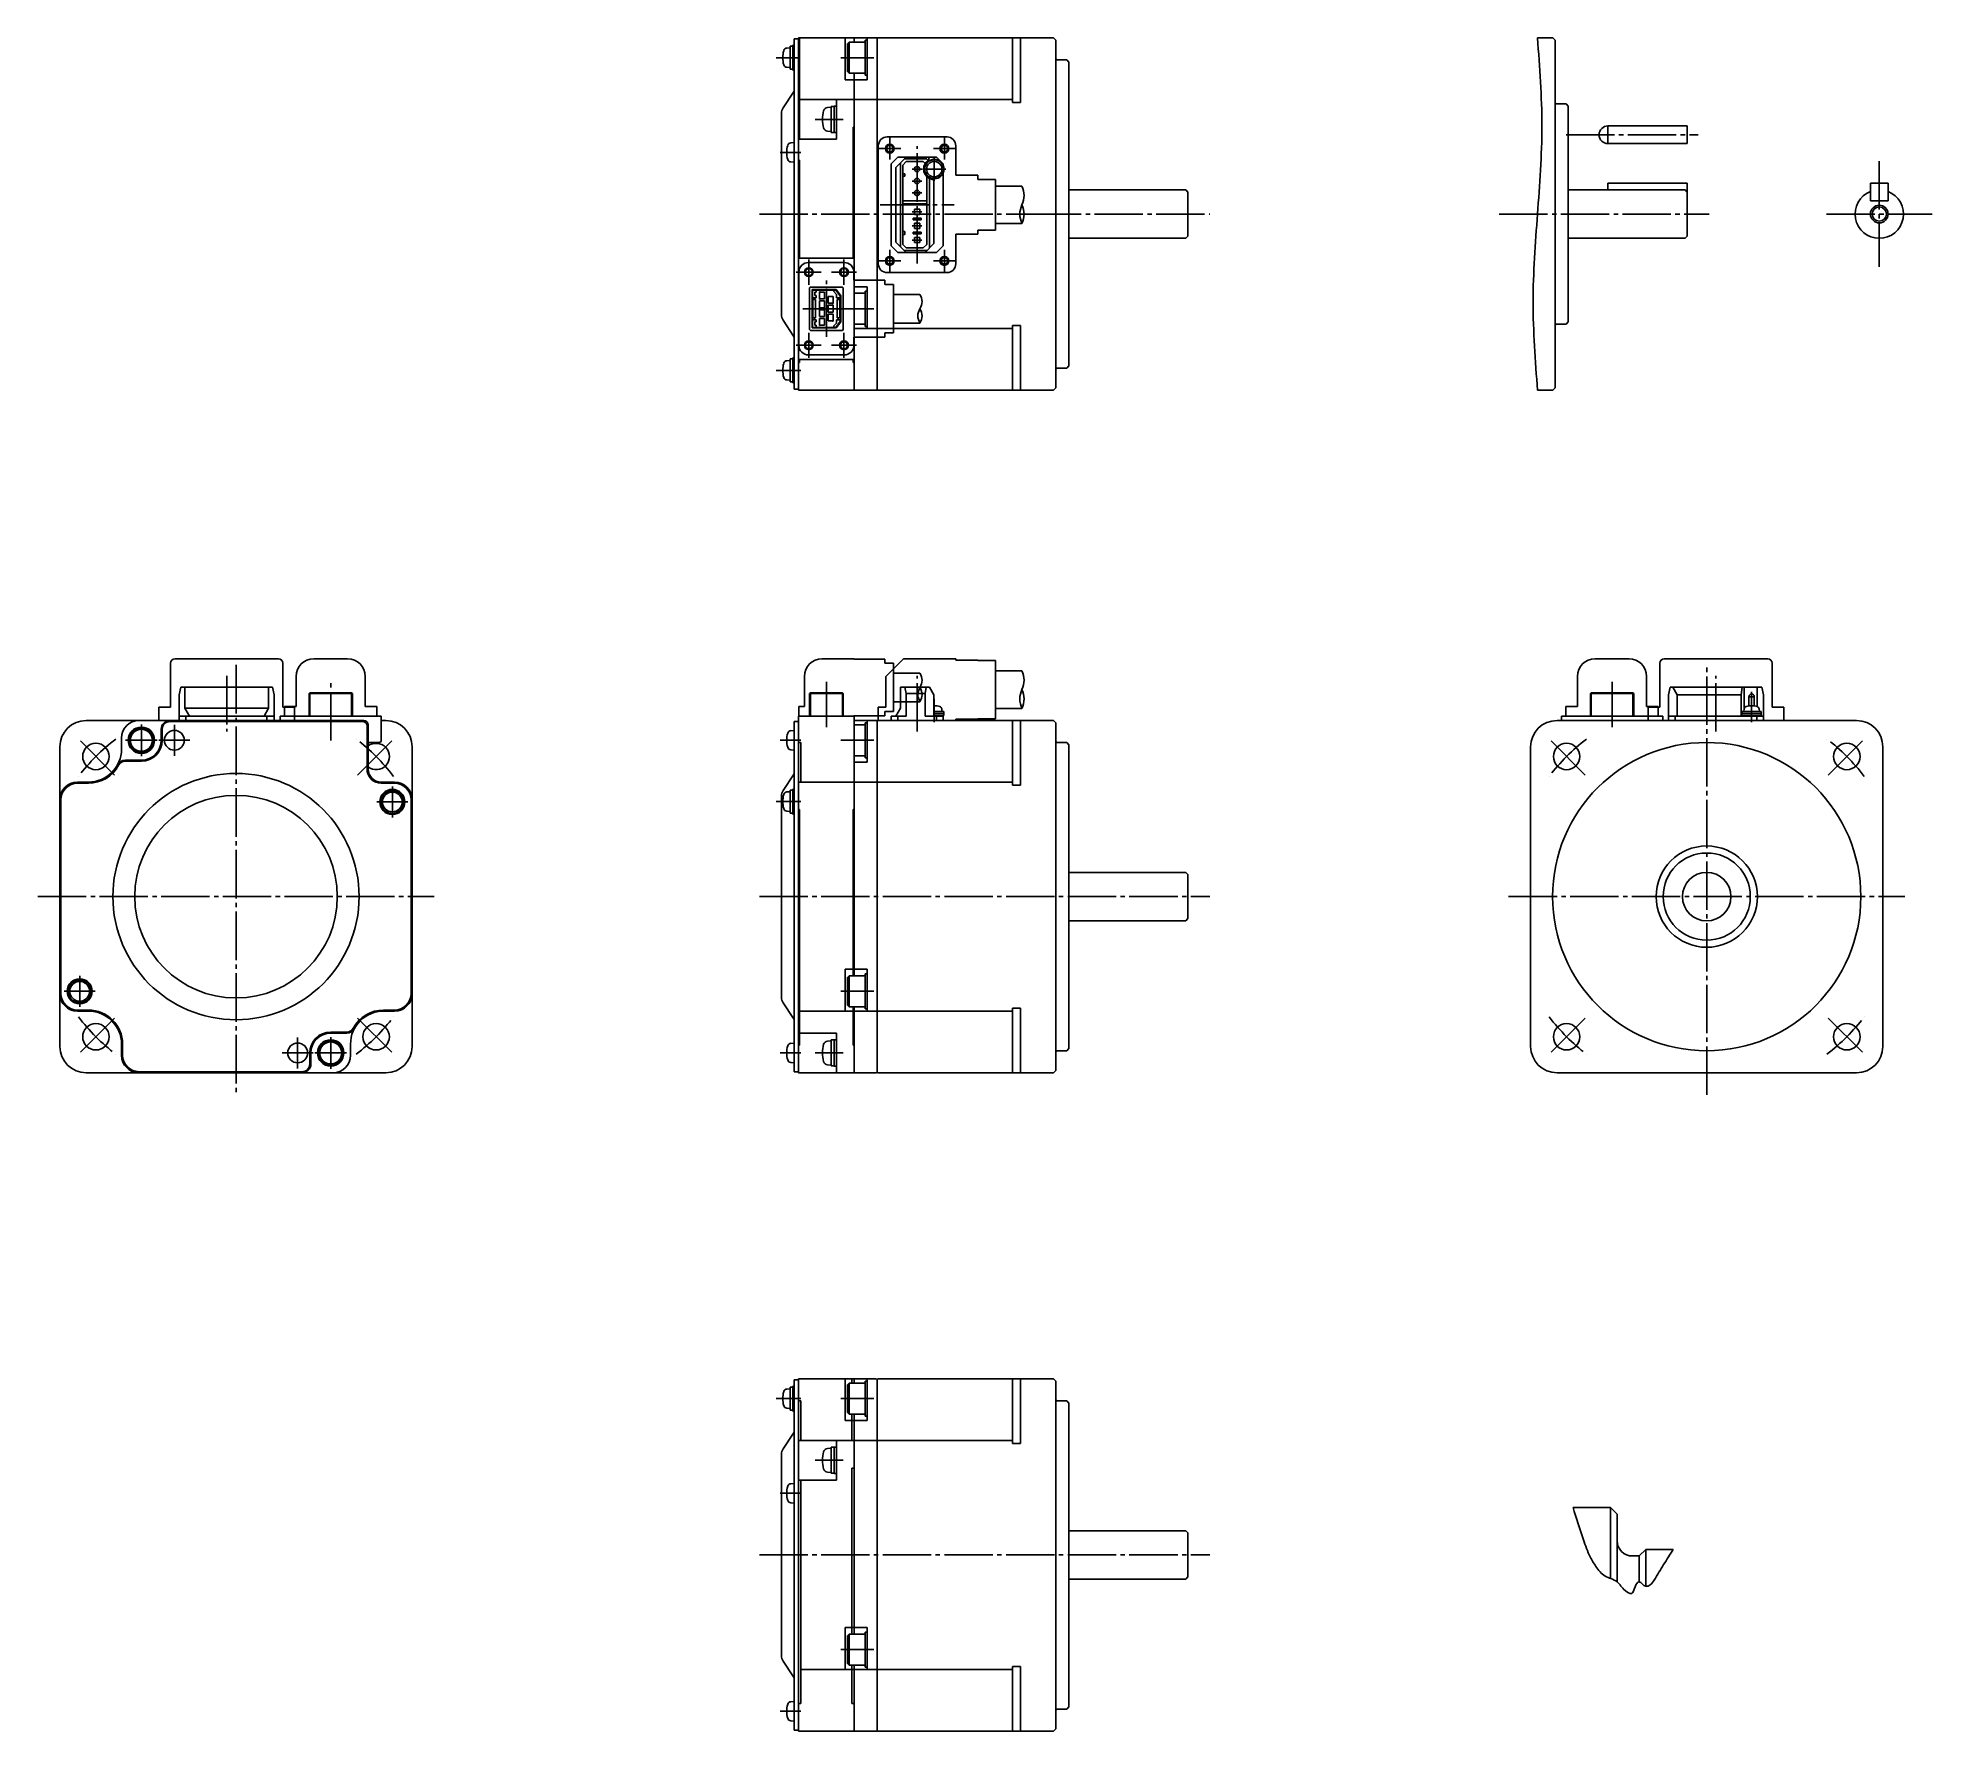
# Model space of a CAD drawing. Header units: millimetres. Extents: x -214 to 216, y -209 to 175.
import ezdxf

# ---------------------------------------------------------------- set-up
doc = ezdxf.new("R2010")
doc.units = ezdxf.units.MM
doc.linetypes.add('DASH_CENTER', pattern=[14, 11, -1, 1, -1])

msp = doc.modelspace()

# ---------------------------------------------------------------- linework, layer by layer
at = {"color": 7, "linetype": 'Continuous'}
for p, q in [((-43.3, 172.75), (-44.08, 172.68)), ((-43.3, 173.1), (-42.7, 173.1)), ((-43.3, 167.9), (-43.3, 173.1)), ((-42.7, 173.35), (-42.4, 173.35)), ((-42.7, 167.65), (-42.7, 173.35)), ((-42.4, 135), (-42.4, 174.75)), ((-42.4, 174.75), (-41.4, 174.75)), ((-41.4, 175), (-28.8, 175)), ((-41.4, 175), (-41.4, 95)), ((-41.2, 175), (-41.2, 161)), ((-30.8, 165.5), (-30.8, 175)), ((-29.95, 174), (-30.3, 173.65)), ((-30.3, 167.35), (-30.3, 173.65)), ((-29.95, 174), (-29.95, 167)), ((-29.95, 174), (-26.3, 174)), ((-23.7, 175), (-28.8, 175)), ((-28.8, 175), (-28.8, 174)), ((-26.3, 174.5), (-25.8, 174.5)), ((-26.3, 166.5), (-26.3, 174.5)), ((-25.8, 165.5), (-25.8, 175)), ((-23.7, 175), (-23.6, 174.9)), ((-23.6, 174.9), (-23.5, 175)), ((-23.6, 174.9), (-23.6, 95.1)), ((16.5, 175), (-23.5, 175)), ((7.2, 175), (7.2, 160.32)), ((9, 175), (9, 160.32)), ((17, 174.5), (16.5, 175)), ((17, 174.5), (17, 95.5)), ((129.9, 175), (126.4, 175)), ((130.4, 174.5), (129.9, 175)), ((130.4, 174.5), (130.4, 95.5)), ((-44.08, 168.32), (-43.3, 168.25)), ((-42.7, 167.9), (-43.3, 167.9)), ((17.3, 170), (19.5, 170)), ((19.5, 170), (20, 169.5)), ((20, 135), (20, 169.5)), ((-42.4, 167.65), (-42.7, 167.65)), ((-28.8, 165.5), (-30.8, 165.5)), ((-30.3, 167.35), (-29.95, 167)), ((-26.3, 167), (-29.95, 167)), ((-28.8, 167), (-28.8, 118.5)), ((-28.8, 165.5), (-25.8, 165.5)), ((-26.3, 166.5), (-25.8, 166.5)), ((-44.93, 159.09), (-42.57, 162.65)), ((-41.2, 161), (-28.8, 161)), ((-41.2, 161), (-41.2, 152)), ((-34, 159.25), (-34.85, 159.18)), ((-34, 159.45), (-33.3, 159.45)), ((-34, 159.45), (-34, 153.55)), ((-33.3, 159.5), (-33.3, 153.5)), ((-33.3, 159.5), (-32.8, 159.5)), ((-32.8, 152), (-32.8, 161)), ((-28.8, 161), (-23.6, 161)), ((7.2, 161), (-23.6, 161)), ((7.2, 160.32), (9, 160.32)), ((130.7, 160), (132.9, 160)), ((133.4, 159.5), (132.9, 160)), ((133.4, 110.5), (133.4, 159.5)), ((-45.3, 157.88), (-45.3, 135)), ((-42.4, 151.25), (-43.18, 151.18)), ((-41.4, 152), (-32.8, 152)), ((-34.85, 153.82), (-34, 153.75)), ((-33.3, 153.55), (-34, 153.55)), ((-32.8, 153.5), (-33.3, 153.5)), ((-29, 154.75), (-29, 135)), ((-29, 154.75), (-28.8, 154.75)), ((-43.18, 146.82), (-42.4, 146.75)), ((-41.4, 147.25), (-41.2, 147.25)), ((-41.2, 147.25), (-41.2, 125)), ((-18.9, 147.9), (-20.4, 146.4)), ((-20.4, 127.8), (-20.4, 146.4)), ((-19.3, 145.6), (-17, 147.9)), ((-18.9, 147.9), (-10.1, 147.9)), ((-18.3, 127.6), (-18.3, 146.6)), ((-16.95, 146.9), (-17.75, 146.1)), ((-17.4, 147.5), (-12.3, 147.5)), ((-16.95, 146.9), (-13.1, 146.9)), ((-13.1, 146.9), (-12.65, 146.45)), ((-11.97, 147.17), (-12.7, 147.9)), ((-11.8, 147.28), (-11.8, 147.9)), ((-8.6, 146.4), (-10.1, 147.9)), ((-8.6, 146.12), (-8.6, 146.4)), ((-19.3, 128.6), (-19.3, 145.6)), ((-17.75, 146.1), (-17.75, 128.1)), ((-17.75, 144.1), (-17.25, 144.1)), ((-17.25, 143.6), (-17.75, 143.6)), ((-17.25, 144.1), (-17.25, 143.6)), ((-12.3, 128.1), (-12.3, 143.51)), ((-11.7, 127.3), (-11.7, 143.07)), ((-10.7, 128.3), (-10.7, 142.8)), ((-8.6, 127.8), (-8.6, 144.28)), ((202.02, 142), (202.02, 138)), ((206.02, 142), (202.02, 142)), ((206.02, 138), (206.02, 142)), ((-17.75, 138), (-12.3, 138)), ((46.5, 140.5), (20, 140.5)), ((47, 140), (46.5, 140.5)), ((47, 130), (47, 140)), ((133.4, 140.5), (159.9, 140.5)), ((159.9, 140.5), (160.4, 140)), ((160.4, 140), (160.4, 130)), ((202.02, 138), (206.02, 138)), ((-45.3, 135), (-45.3, 112.12)), ((-42.4, 95.25), (-42.4, 135)), ((-29, 135), (-29, 125)), ((-12.3, 137.3), (-17.75, 137.3)), ((-13.6, 134.1), (-15.4, 134.1)), ((-15.4, 134.1), (-15.4, 133.7)), ((-15.4, 133.7), (-13.6, 133.7)), ((-13.9, 136.1), (-15.1, 136.1)), ((-15.1, 136.1), (-15.1, 134.9)), ((-15.1, 134.9), (-13.9, 134.9)), ((-13.9, 134.9), (-13.9, 136.1)), ((-13.6, 133.7), (-13.6, 134.1)), ((20, 100.5), (20, 135)), ((-17.75, 131.05), (-17.25, 131.05)), ((-17.25, 130.35), (-17.75, 130.35)), ((-17.25, 131.05), (-17.25, 130.35)), ((-15.4, 130.9), (-15.4, 130.5)), ((-13.6, 130.9), (-15.4, 130.9)), ((-15.4, 130.5), (-13.6, 130.5)), ((-15.1, 132.9), (-15.1, 131.7)), ((-13.9, 132.9), (-15.1, 132.9)), ((-15.1, 131.7), (-13.9, 131.7)), ((-13.9, 129.7), (-15.1, 129.7)), ((-15.1, 129.7), (-15.1, 128.5)), ((-13.9, 131.7), (-13.9, 132.9)), ((-13.9, 128.5), (-13.9, 129.7)), ((-13.6, 130.5), (-13.6, 130.9)), ((20, 129.5), (46.5, 129.5)), ((46.5, 129.5), (47, 130)), ((159.9, 129.5), (133.4, 129.5)), ((160.4, 130), (159.9, 129.5)), ((-41.4, 125), (-28.8, 125)), ((-18.9, 126.3), (-20.4, 127.8)), ((-17, 126.3), (-19.3, 128.6)), ((-18.9, 126.3), (-10.1, 126.3)), ((-17.75, 128.1), (-16.95, 127.3)), ((-17.4, 126.7), (-12.3, 126.7)), ((-16.95, 127.3), (-13.1, 127.3)), ((-15.1, 128.5), (-13.9, 128.5)), ((-13.1, 127.3), (-12.3, 128.1)), ((-12.7, 126.3), (-10.7, 128.3)), ((-8.6, 127.8), (-10.1, 126.3)), ((-38.92, 118.23), (-38.72, 118.43)), ((-38.92, 118.23), (-38.92, 108.78)), ((-31.47, 118.43), (-38.72, 118.43)), ((-38.35, 109.18), (-38.35, 117.83)), ((-38.35, 117.83), (-32.9, 117.83)), ((-38.25, 116), (-38.25, 117.75)), ((-38.25, 117.75), (-37.4, 117.75)), ((-37.4, 117.25), (-37.75, 117.25)), ((-37.75, 117.25), (-37.75, 116.5)), ((-37.75, 116.5), (-37.4, 116.5)), ((-37.4, 117.75), (-37.4, 117.25)), ((-37.4, 117.75), (-33.4, 117.75)), ((-37.4, 116.5), (-37.4, 116)), ((-36.68, 117.3), (-36.68, 115.7)), ((-36.5, 117.3), (-36.68, 117.3)), ((-36.5, 117.27), (-36.5, 117.3)), ((-35.5, 117.27), (-36.5, 117.27)), ((-35.5, 115.73), (-35.5, 117.27)), ((-33.7, 116.27), (-34.7, 116.27)), ((-34.7, 116.27), (-34.7, 114.73)), ((-33.7, 116.3), (-33.7, 116.27)), ((-33.52, 116.3), (-33.7, 116.3)), ((-33.52, 114.7), (-33.52, 116.3)), ((-33.4, 117.38), (-33.4, 117.75)), ((-32.97, 117.75), (-33.4, 117.75)), ((-32.8, 116.75), (-33.4, 117.38)), ((-31.95, 116.42), (-32.97, 117.75)), ((-31.85, 116.45), (-32.9, 117.83)), ((-32.8, 116), (-32.8, 116.75)), ((-31.95, 116), (-31.95, 116.42)), ((-31.85, 110.55), (-31.85, 116.45)), ((-31.47, 118.43), (-31.27, 118.23)), ((-31.27, 108.78), (-31.27, 118.23)), ((-28.8, 118.5), (-25.8, 118.5)), ((-28.8, 113.5), (-28.8, 118.5)), ((-28.8, 117), (-26.3, 117)), ((-26.3, 109.5), (-26.3, 117.5)), ((-26.3, 117.5), (-25.8, 117.5)), ((-25.8, 118.5), (-25.8, 109)), ((-38.15, 114.35), (-38.35, 114.35)), ((-38.35, 112.65), (-38.15, 112.65)), ((-37.4, 116), (-38.25, 116)), ((-38.15, 115.6), (-38.15, 111.4)), ((-38.15, 115.6), (-37.57, 115.6)), ((-37.8, 116), (-37.8, 115.6)), ((-37.57, 115.6), (-37.57, 111.4)), ((-36.68, 115.7), (-36.5, 115.7)), ((-36.5, 115.3), (-36.68, 115.3)), ((-36.68, 115.3), (-36.68, 113.7)), ((-36.68, 113.7), (-36.5, 113.7)), ((-36.5, 113.3), (-36.68, 113.3)), ((-36.68, 113.3), (-36.68, 111.7)), ((-36.5, 115.73), (-35.5, 115.73)), ((-36.5, 115.7), (-36.5, 115.73)), ((-36.5, 115.27), (-36.5, 115.3)), ((-35.5, 115.27), (-36.5, 115.27)), ((-36.5, 113.7), (-36.5, 113.73)), ((-36.5, 113.73), (-35.5, 113.73)), ((-36.5, 113.27), (-36.5, 113.3)), ((-35.5, 113.27), (-36.5, 113.27)), ((-35.5, 113.73), (-35.5, 115.27)), ((-35.5, 111.73), (-35.5, 113.27)), ((-34.7, 114.73), (-33.7, 114.73)), ((-34.7, 114.27), (-34.7, 112.73)), ((-33.7, 114.27), (-34.7, 114.27)), ((-34.7, 112.73), (-33.7, 112.73)), ((-34.7, 112.27), (-34.7, 110.73)), ((-33.7, 112.27), (-34.7, 112.27)), ((-33.7, 114.73), (-33.7, 114.7)), ((-33.7, 114.7), (-33.52, 114.7)), ((-33.52, 114.3), (-33.7, 114.3)), ((-33.7, 114.3), (-33.7, 114.27)), ((-33.7, 112.73), (-33.7, 112.7)), ((-33.7, 112.7), (-33.52, 112.7)), ((-33.52, 112.3), (-33.7, 112.3)), ((-33.7, 112.3), (-33.7, 112.27)), ((-33.52, 112.7), (-33.52, 114.3)), ((-33.52, 110.7), (-33.52, 112.3)), ((-31.95, 116), (-32.8, 116)), ((-32.62, 111.4), (-32.62, 115.6)), ((-32.62, 115.6), (-32.05, 115.6)), ((-32.4, 115.6), (-32.4, 116)), ((-32.05, 111.4), (-32.05, 115.6)), ((-32.05, 114.35), (-31.85, 114.35)), ((-31.85, 112.65), (-32.05, 112.65)), ((-28.8, 109), (-28.8, 113.5)), ((-42.57, 107.29), (-44.93, 110.91)), ((-38.92, 108.78), (-38.72, 108.58)), ((-38.72, 108.58), (-31.47, 108.58)), ((-32.9, 109.18), (-38.35, 109.18)), ((-38.25, 109.25), (-38.25, 111)), ((-38.25, 111), (-37.4, 111)), ((-37.4, 109.25), (-38.25, 109.25)), ((-37.57, 111.4), (-38.15, 111.4)), ((-37.8, 111.4), (-37.8, 111)), ((-37.4, 110.5), (-37.75, 110.5)), ((-37.75, 110.5), (-37.75, 109.75)), ((-37.75, 109.75), (-37.4, 109.75)), ((-37.4, 111), (-37.4, 110.5)), ((-37.4, 109.75), (-37.4, 109.25)), ((-37.4, 109.25), (-33.4, 109.25)), ((-36.68, 111.7), (-36.5, 111.7)), ((-36.68, 111.3), (-36.68, 109.7)), ((-36.5, 111.3), (-36.68, 111.3)), ((-36.68, 109.7), (-36.5, 109.7)), ((-36.5, 111.7), (-36.5, 111.73)), ((-36.5, 111.73), (-35.5, 111.73)), ((-36.5, 111.27), (-36.5, 111.3)), ((-35.5, 111.27), (-36.5, 111.27)), ((-36.5, 109.73), (-35.5, 109.73)), ((-36.5, 109.7), (-36.5, 109.73)), ((-35.5, 109.73), (-35.5, 111.27)), ((-34.7, 110.73), (-33.7, 110.73)), ((-33.7, 110.73), (-33.7, 110.7)), ((-33.7, 110.7), (-33.52, 110.7)), ((-33.4, 109.62), (-32.8, 110.25)), ((-33.4, 109.25), (-33.4, 109.62)), ((-33.4, 109.25), (-32.97, 109.25)), ((-32.97, 109.25), (-31.95, 110.58)), ((-32.9, 109.18), (-31.85, 110.55)), ((-32.8, 110.25), (-32.8, 111)), ((-32.8, 111), (-31.95, 111)), ((-32.05, 111.4), (-32.62, 111.4)), ((-32.4, 111), (-32.4, 111.4)), ((-31.95, 110.58), (-31.95, 111)), ((-31.27, 108.78), (-31.47, 108.58)), ((-26.3, 110), (-28.8, 110)), ((-28.8, 109), (-23.6, 109)), ((-28.8, 109), (-28.8, 95)), ((-26.3, 109.5), (-25.8, 109.5)), ((7.2, 109), (-23.6, 109)), ((9, 109.68), (7.2, 109.68)), ((7.2, 109.68), (7.2, 95)), ((9, 95), (9, 109.68)), ((132.9, 110), (130.7, 110)), ((133.4, 110.5), (132.9, 110)), ((-43.3, 101.75), (-44.08, 101.68)), ((-43.3, 102.1), (-42.7, 102.1)), ((-43.3, 96.9), (-43.3, 102.1)), ((-42.7, 102.35), (-42.4, 102.35)), ((-42.7, 96.65), (-42.7, 102.35)), ((-41.4, 102), (-28.8, 102)), ((-41.4, 101.25), (-41.2, 101.25)), ((-41.2, 101.25), (-41.2, 102)), ((-29, 102), (-29, 101.25)), ((-29, 101.25), (-28.8, 101.25)), ((19.5, 100), (17.3, 100)), ((20, 100.5), (19.5, 100)), ((-44.08, 97.32), (-43.3, 97.25)), ((-42.7, 96.9), (-43.3, 96.9)), ((-42.4, 96.65), (-42.7, 96.65)), ((-41.4, 95.25), (-42.4, 95.25)), ((-41.4, 95), (-28.8, 95)), ((-23.7, 95), (-28.8, 95)), ((-23.6, 95.1), (-23.7, 95)), ((-23.5, 95), (-23.6, 95.1)), ((-23.5, 95), (16.5, 95)), ((16.5, 95), (17, 95.5)), ((126.4, 95), (129.9, 95)), ((129.9, 95), (130.4, 95.5)), ((-182.07, 25.8), (-181.67, 27.6)), ((-160.87, 27.6), (-181.67, 27.6)), ((-180.77, 27.6), (-180.77, 22.8)), ((-161.77, 27.6), (-161.77, 22.8)), ((-160.87, 27.6), (-160.47, 25.8)), ((-152.39, 26.3), (-152.59, 26.1)), ((-152.59, 26.1), (-142.74, 26.1)), ((-152.59, 21), (-152.59, 26.1)), ((-152.39, 26.3), (-142.94, 26.3)), ((-152.39, 21), (-152.39, 26.3)), ((-142.74, 26.1), (-142.94, 26.3)), ((-142.94, 21), (-142.94, 26.3)), ((-142.74, 26.1), (-142.74, 21)), ((-38.92, 26.1), (-38.72, 26.3)), ((-38.92, 21), (-38.92, 26.1)), ((-38.92, 26.1), (-31.27, 26.1)), ((-38.72, 26.3), (-31.47, 26.3)), ((-38.72, 21), (-38.72, 26.3)), ((-31.47, 26.3), (-31.27, 26.1)), ((-31.47, 26.3), (-31.47, 21)), ((-31.27, 26.1), (-31.27, 21)), ((-18.3, 22.8), (-18.3, 27.6)), ((-18.3, 27.6), (-11.7, 27.6)), ((-17.3, 27.6), (-17, 26.1)), ((-17, 26.1), (-17, 21)), ((-17, 26.1), (-12.7, 26.1)), ((-12.7, 26.1), (-12.4, 27.6)), ((-12.7, 26.1), (-12.7, 21)), ((-11.7, 27.6), (-10.7, 25.8)), ((138.61, 26.3), (138.41, 26.1)), ((138.41, 26.1), (148.26, 26.1)), ((138.41, 21), (138.41, 26.1)), ((138.61, 21), (138.61, 26.3)), ((138.61, 26.3), (148.06, 26.3)), ((148.06, 26.3), (148.06, 21)), ((148.26, 26.1), (148.06, 26.3)), ((148.26, 26.1), (148.26, 21)), ((156.13, 25.8), (156.53, 27.6)), ((156.53, 27.6), (177.33, 27.6)), ((157.13, 27.6), (158.13, 25.8)), ((172.9, 27.6), (172.64, 25.8)), ((173.34, 27.6), (173.34, 22.68)), ((176.28, 27.6), (176.28, 23.17)), ((177.33, 27.6), (177.73, 25.8)), ((-182.07, 25.8), (-182.07, 20)), ((-180.77, 22.8), (-179.77, 21)), ((-161.77, 22.8), (-180.77, 22.8)), ((-162.77, 21), (-161.77, 22.8)), ((-160.47, 25.8), (-160.47, 20)), ((-19.3, 21), (-18.3, 22.8)), ((-10.7, 25.8), (-10.7, 21)), ((-10.7, 22.05), (-8.45, 22.05)), ((-10.7, 21.6), (-8.4, 21.6)), ((-8.85, 22.05), (-8.9, 22.64)), ((-8.45, 21.6), (-8.45, 22.05)), ((-8.4, 21.6), (-8.4, 21.1)), ((156.13, 25.8), (156.13, 20)), ((158.13, 25.8), (172.64, 25.8)), ((158.13, 25.8), (158.13, 21)), ((172.64, 25.8), (172.64, 21)), ((172.83, 21.6), (175.03, 21.6)), ((172.83, 21.1), (172.83, 21.6)), ((172.88, 22.05), (175.03, 22.05)), ((172.88, 22.05), (172.88, 21.6)), ((173.34, 22.64), (173.28, 22.05)), ((175.63, 25.4), (174.43, 25.4)), ((174.43, 25.4), (174.43, 23.31)), ((175.03, 22.05), (177.18, 22.05)), ((175.03, 21.6), (177.23, 21.6)), ((175.63, 25.4), (175.63, 23.31)), ((176.78, 22.05), (176.73, 22.64)), ((177.18, 21.6), (177.18, 22.05)), ((177.23, 21.6), (177.23, 21.1)), ((177.73, 25.8), (177.73, 20)), ((-191.17, 20), (-203.17, 20)), ((-159.17, 20), (-191.17, 20)), ((-186.17, 18), (-186.17, 14.25)), ((-185.92, 18), (-185.92, 15.5)), ((-184.17, 19.75), (-169.17, 19.75)), ((-160.47, 21), (-182.07, 21)), ((-180.57, 21), (-180.57, 20)), ((-169.17, 19.75), (-140.42, 19.75)), ((-162.17, 20), (-162.17, 21)), ((-159.17, 20), (-159.17, 21)), ((-136.17, 21), (-159.17, 21)), ((-159.17, 20), (-140.17, 20)), ((-139.42, 18.75), (-139.42, 9)), ((-139.17, 14.5), (-139.17, 19)), ((-136.17, 21), (-136.17, 15.5)), ((-135.17, 20), (-136.17, 20)), ((-42.4, 17.75), (-43.18, 17.68)), ((-42.4, 19.75), (-41.4, 19.75)), ((-42.4, -20), (-42.4, 19.75)), ((-41.4, 21), (-28.8, 21)), ((-41.4, 21), (-41.4, -60)), ((-28.8, 21), (-28.8, -36.5)), ((-23.7, 20), (-28.8, 20)), ((-28.8, 19), (-26.3, 19)), ((-26.3, 11.5), (-26.3, 19.5)), ((-26.3, 19.5), (-25.8, 19.5)), ((-25.8, 10.5), (-25.8, 20)), ((-23.7, 20), (-23.6, 19.9)), ((-23.6, 19.9), (-23.5, 20)), ((-23.6, 19.9), (-23.6, -59.9)), ((16.5, 20), (-23.5, 20)), ((-20.4, 20), (-20.4, 21)), ((-20.4, 21), (-17, 21)), ((-18.9, 21), (-18.9, 20)), ((-12.7, 21), (-8.6, 21)), ((-10.7, 21.1), (-8.4, 21.1)), ((-10.1, 21), (-10.1, 20)), ((-9.05, 21.1), (-9.05, 21)), ((-8.6, 21), (-8.6, 20)), ((7.2, 20), (7.2, 5.32)), ((9, 20), (9, 5.32)), ((17, 19.5), (16.5, 20)), ((17, 19.5), (17, -59.5)), ((130.83, 20), (198.83, 20)), ((131.83, 21), (154.83, 21)), ((131.83, 20), (131.83, 21)), ((154.83, 21), (154.83, 20)), ((177.73, 21), (156.13, 21)), ((157.63, 21), (157.63, 20)), ((172.83, 21.1), (175.03, 21.1)), ((173.48, 21), (173.48, 21.1)), ((175.03, 21.1), (177.23, 21.1)), ((176.23, 21), (176.23, 20)), ((176.58, 21.1), (176.58, 21)), ((-209.17, 14), (-209.17, 2)), ((-195.17, 16), (-195.17, 13.5)), ((-139.17, 9), (-139.17, 14.5)), ((-138.67, 15), (-136.67, 15)), ((-129.17, 2), (-129.17, 14)), ((-43.18, 13.32), (-42.4, 13.25)), ((-41.4, 15), (-40.9, 15)), ((-40.9, 15), (-40.9, 6)), ((17.3, 15), (19.5, 15)), ((19.5, 15), (20, 14.5)), ((20, -20), (20, 14.5)), ((124.92, 15), (124.83, 15)), ((124.83, 14), (124.83, -54)), ((204.83, -54), (204.83, 14)), ((-194.3, 11), (-190.67, 11)), ((-194.3, 10.75), (-190.67, 10.75)), ((-26.3, 12), (-28.8, 12)), ((-28.8, 10.5), (-25.8, 10.5)), ((-26.3, 11.5), (-25.8, 11.5)), ((-205.17, 6), (-202.67, 6)), ((-205.17, 5.75), (-202.67, 5.75)), ((-133.17, 6), (-136.17, 6)), ((-136.17, 5.75), (-133.17, 5.75)), ((-44.93, 4.09), (-42.57, 7.65)), ((-42.7, -1.27), (-42.7, 4.43)), ((-42.7, 4.43), (-42.4, 4.43)), ((-41.4, 6), (-28.8, 6)), ((-28.8, 6), (-23.6, 6)), ((7.2, 6), (-23.6, 6)), ((7.2, 5.32), (9, 5.32)), ((-209.17, 2), (-209.17, -42)), ((-209.17, 1.32), (-209.17, -54)), ((-208.92, 2), (-208.92, -20)), ((-129.42, 2), (-129.42, -20)), ((-129.17, -42), (-129.17, 2)), ((-45.3, 2.88), (-45.3, -20)), ((-43.3, 3.83), (-44.08, 3.77)), ((-43.3, -1.02), (-43.3, 4.18)), ((-43.3, 4.18), (-42.7, 4.18)), ((-44.08, -0.6), (-43.3, -0.67)), ((-42.7, -1.02), (-43.3, -1.02)), ((-42.4, -1.27), (-42.7, -1.27)), ((-41.4, -0.25), (-41.2, -0.25)), ((-41.2, -0.25), (-41.2, -46)), ((-29, -38), (-29, -0.25)), ((-29, -0.25), (-28.8, -0.25)), ((46.5, -14.5), (20, -14.5)), ((47, -15), (46.5, -14.5)), ((47, -25), (47, -15)), ((-208.92, -42), (-208.92, -20)), ((-129.42, -42), (-129.42, -20)), ((-45.3, -20), (-45.3, -42.88)), ((-42.4, -59.75), (-42.4, -20)), ((20, -54.5), (20, -20)), ((20, -25.5), (46.5, -25.5)), ((46.5, -25.5), (47, -25)), ((-30.8, -36.5), (-28.8, -36.5)), ((-30.8, -46), (-30.8, -36.5)), ((-29.95, -38), (-30.3, -38.35)), ((-30.3, -44.65), (-30.3, -38.35)), ((-29.95, -38), (-29.95, -45)), ((-29.95, -38), (-26.3, -38)), ((-28.8, -38), (-28.8, -36.5)), ((-28.8, -36.5), (-25.8, -36.5)), ((-26.3, -37.5), (-25.8, -37.5)), ((-26.3, -45.5), (-26.3, -37.5)), ((-25.8, -36.5), (-25.8, -46)), ((-129.17, -42), (-129.17, -54)), ((-205.17, -45.75), (-202.67, -45.75)), ((-205.17, -46), (-202.67, -46)), ((-133.17, -45.75), (-135.67, -45.75)), ((-133.17, -46), (-135.67, -46)), ((-42.57, -47.71), (-44.93, -44.09)), ((-41.2, -46), (-28.8, -46)), ((-41.2, -53.75), (-41.2, -46)), ((-30.3, -44.65), (-29.95, -45)), ((-26.3, -45), (-29.95, -45)), ((-29, -45), (-29, -53.75)), ((-28.8, -46), (-28.8, -45)), ((-28.8, -46), (-28.8, -60)), ((-28.8, -46), (-23.6, -46)), ((-26.3, -45.5), (-25.8, -45.5)), ((7.2, -46), (-23.6, -46)), ((7.2, -45.32), (7.2, -60)), ((9, -45.32), (7.2, -45.32)), ((9, -60), (9, -45.32)), ((-144.03, -50.75), (-147.67, -50.75)), ((-144.03, -51), (-147.67, -51)), ((-41.2, -51), (-32.8, -51)), ((-32.8, -51), (-32.8, -60)), ((-195.17, -56), (-195.17, -53.5)), ((-194.92, -56), (-194.92, -53.5)), ((-152.42, -58), (-152.42, -55.5)), ((-152.17, -58), (-152.17, -54.25)), ((-143.17, -56), (-143.17, -53.5)), ((-42.4, -53.25), (-43.18, -53.32)), ((-41.4, -53.75), (-41.2, -53.75)), ((-34, -52.75), (-34.85, -52.82)), ((-34, -52.55), (-34, -58.45)), ((-34, -52.55), (-33.3, -52.55)), ((-33.3, -52.5), (-32.8, -52.5)), ((-33.3, -52.5), (-33.3, -58.5)), ((-29, -53.75), (-28.8, -53.75)), ((19.5, -55), (17.3, -55)), ((20, -54.5), (19.5, -55)), ((-203.17, -60), (-135.17, -60)), ((-191.17, -59.75), (-169.17, -59.75)), ((-191.17, -60), (-147.17, -60)), ((-154.17, -59.75), (-169.17, -59.75)), ((-43.18, -57.68), (-42.4, -57.75)), ((-41.4, -59.75), (-42.4, -59.75)), ((-41.4, -60), (-28.8, -60)), ((-34.85, -58.18), (-34, -58.25)), ((-33.3, -58.45), (-34, -58.45)), ((-32.8, -58.5), (-33.3, -58.5)), ((-23.7, -60), (-28.8, -60)), ((-23.6, -59.9), (-23.7, -60)), ((-23.5, -60), (-23.6, -59.9)), ((-23.5, -60), (16.5, -60)), ((16.5, -60), (17, -59.5)), ((130.83, -60), (198.83, -60)), ((-43.3, -131.75), (-44.08, -131.81)), ((-43.3, -136.6), (-43.3, -131.4)), ((-43.3, -131.4), (-42.7, -131.4)), ((-42.7, -136.85), (-42.7, -131.15)), ((-42.7, -131.15), (-42.4, -131.15)), ((-42.4, -129.75), (-41.4, -129.75)), ((-42.4, -169.5), (-42.4, -129.75)), ((-41.4, -129.5), (-28.8, -129.5)), ((-41.4, -129.5), (-41.4, -209.5)), ((-30.8, -139), (-30.8, -129.5)), ((-29.95, -130.5), (-30.3, -130.85)), ((-30.3, -137.15), (-30.3, -130.85)), ((-29.95, -130.5), (-29.95, -137.5)), ((-29.95, -130.5), (-26.3, -130.5)), ((-29.3, -130.5), (-29.3, -129.5)), ((-23.7, -129.5), (-28.8, -129.5)), ((-28.8, -129.5), (-28.8, -130.5)), ((-26.3, -138), (-26.3, -130)), ((-26.3, -130), (-25.8, -130)), ((-25.8, -139), (-25.8, -129.5)), ((-23.6, -129.6), (-23.6, -209.4)), ((16.5, -129.5), (-23.5, -129.5)), ((7.2, -144.18), (7.2, -129.5)), ((9, -129.5), (9, -144.18)), ((17, -130), (16.5, -129.5)), ((17, -130), (17, -209)), ((-44.08, -136.18), (-43.3, -136.25)), ((-42.7, -136.6), (-43.3, -136.6)), ((-42.4, -136.85), (-42.7, -136.85)), ((-41.4, -134.5), (-40.9, -134.5)), ((-40.9, -134.5), (-40.9, -143.5)), ((-30.3, -137.15), (-29.95, -137.5)), ((-26.3, -137.5), (-29.95, -137.5)), ((-29.3, -137.5), (-29.3, -143.5)), ((-28.8, -137.5), (-28.8, -186)), ((17.3, -134.5), (19.5, -134.5)), ((19.5, -134.5), (20, -135)), ((20, -169.5), (20, -135)), ((-44.93, -145.4), (-42.57, -141.85)), ((-30.8, -139), (-25.8, -139)), ((-26.3, -138), (-25.8, -138)), ((-41.4, -143.5), (-28.8, -143.5)), ((-34, -145.25), (-34.85, -145.32)), ((-34, -145.05), (-33.3, -145.05)), ((-34, -145.05), (-34, -150.95)), ((-33.3, -145), (-33.3, -151)), ((-33.3, -145), (-32.8, -145)), ((-32.8, -143.5), (-32.8, -152.5)), ((-28.8, -143.5), (-23.6, -143.5)), ((7.2, -143.5), (-23.6, -143.5)), ((7.2, -144.18), (9, -144.18)), ((-45.3, -146.62), (-45.3, -169.5)), ((-29.3, -187.5), (-29.3, -149.75)), ((-29.3, -149.75), (-28.8, -149.75)), ((-42.4, -153.25), (-43.18, -153.31)), ((-32.8, -152.5), (-41.4, -152.5)), ((-40.9, -152.5), (-40.9, -195.5)), ((-34.85, -150.67), (-34, -150.75)), ((-33.3, -150.95), (-34, -150.95)), ((-32.8, -151), (-33.3, -151)), ((-43.18, -157.68), (-42.4, -157.75)), ((134.48, -158.73), (142.98, -158.73)), ((142.98, -158.73), (142.98, -174.83)), ((142.98, -158.73), (144.48, -160.23)), ((144.48, -160.23), (144.48, -175.62)), ((46.5, -164), (20, -164)), ((47, -164.5), (46.5, -164)), ((47, -174.5), (47, -164.5)), ((-45.3, -169.5), (-45.3, -192.37)), ((-42.4, -209.25), (-42.4, -169.5)), ((20, -204), (20, -169.5)), ((147.98, -169.73), (149.48, -169.73)), ((149.48, -169.73), (150.98, -168.23)), ((149.48, -169.73), (149.48, -175.62)), ((150.98, -168.23), (157.23, -168.23)), ((150.98, -168.23), (150.98, -176.6)), ((20, -175), (46.5, -175)), ((46.5, -175), (47, -174.5)), ((-30.8, -186), (-28.8, -186)), ((-30.8, -195.5), (-30.8, -186)), ((-29.95, -187.5), (-30.3, -187.85)), ((-30.3, -194.15), (-30.3, -187.85)), ((-29.95, -187.5), (-29.95, -194.5)), ((-29.95, -187.5), (-26.3, -187.5)), ((-28.8, -187.5), (-28.8, -186)), ((-28.8, -186), (-25.8, -186)), ((-26.3, -187), (-25.8, -187)), ((-26.3, -195), (-26.3, -187)), ((-25.8, -186), (-25.8, -195.5)), ((-42.57, -197.2), (-44.93, -193.59)), ((-40.9, -195.5), (-28.8, -195.5)), ((-40.9, -203.25), (-40.9, -195.5)), ((-30.3, -194.15), (-29.95, -194.5)), ((-26.3, -194.5), (-29.95, -194.5)), ((-29.3, -194.5), (-29.3, -203.25)), ((-28.8, -195.5), (-28.8, -194.5)), ((-28.8, -195.5), (-28.8, -209.5)), ((-28.8, -195.5), (-23.6, -195.5)), ((-26.3, -195), (-25.8, -195)), ((7.2, -195.5), (-23.6, -195.5)), ((7.2, -194.82), (7.2, -209.5)), ((9, -194.82), (7.2, -194.82)), ((9, -209.5), (9, -194.82)), ((-42.4, -202.75), (-43.18, -202.81)), ((-41.4, -203.25), (-40.9, -203.25)), ((-29.3, -203.25), (-28.8, -203.25)), ((19.5, -204.5), (17.3, -204.5)), ((20, -204), (19.5, -204.5)), ((-43.18, -207.18), (-42.4, -207.25)), ((-41.4, -209.25), (-42.4, -209.25)), ((-41.4, -209.5), (-28.8, -209.5)), ((-23.7, -209.5), (-28.8, -209.5)), ((-23.6, -209.4), (-23.7, -209.5)), ((-23.5, -209.5), (-23.6, -209.4)), ((-23.5, -209.5), (16.5, -209.5)), ((16.5, -209.5), (17, -209))]:
    msp.add_line(p, q, dxfattribs=at)
at = {"color": 1, "linetype": 'DASH_CENTER'}
for p, q in [((-46.5, 170.5), (-41.2, 170.5)), ((-31.8, 170.5), (-24.3, 170.5)), ((-31.3, 156.5), (-37.68, 156.5)), ((-20.7, 152.35), (-20.7, 147.35)), ((-8.3, 152.35), (-8.3, 147.35)), ((132.9, 153), (162.9, 153)), ((-45.6, 149), (-40.9, 149)), ((-23.2, 149.85), (-18.2, 149.85)), ((-14.5, 123.8), (-14.5, 150.4)), ((-10.8, 149.85), (-5.8, 149.85)), ((-10.6, 147.85), (-10.6, 142.55)), ((204.02, 147), (204.02, 123)), ((-15.6, 145.2), (-13.4, 145.2)), ((-15.6, 142.5), (-13.4, 142.5)), ((-7.95, 145.2), (-13.25, 145.2)), ((-15.6, 139.8), (-13.4, 139.8)), ((-50.3, 135), (11.8, 135)), ((-22.9, 137.1), (-6.1, 137.1)), ((-15.6, 135.5), (-13.4, 135.5)), ((11.8, 135), (52, 135)), ((117.7, 135), (165.4, 135)), ((192.02, 135), (216.02, 135)), ((-15.6, 132.3), (-13.4, 132.3)), ((-15.6, 129.1), (-13.4, 129.1)), ((-20.7, 126.85), (-20.7, 121.85)), ((-8.3, 126.85), (-8.3, 121.85)), ((-36.25, 121.8), (-41.95, 121.8)), ((-39.1, 118.95), (-39.1, 124.65)), ((-28.25, 121.8), (-33.95, 121.8)), ((-31.1, 118.95), (-31.1, 124.65)), ((-18.2, 124.35), (-23.2, 124.35)), ((-5.8, 124.35), (-10.8, 124.35)), ((-35.1, 107.08), (-35.1, 119.93)), ((-40.42, 113.5), (-29.77, 113.5)), ((-31.8, 113.5), (-24.3, 113.5)), ((-39.1, 102.35), (-39.1, 108.05)), ((-31.1, 102.35), (-31.1, 108.05)), ((-41.95, 105.2), (-36.25, 105.2)), ((-33.95, 105.2), (-28.25, 105.2)), ((-40.9, 99.5), (-46.5, 99.5)), ((-169.17, 32.6), (-169.17, -65)), ((164.83, -65), (164.83, 32.6)), ((-171.27, 30.1), (-171.27, 17.5)), ((-147.67, 15.45), (-147.67, 28.8)), ((-35.1, 18.5), (-35.1, 28.8)), ((-14.5, 17.5), (-14.5, 30.1)), ((143.33, 18.5), (143.33, 28.8)), ((166.93, 17.5), (166.93, 30.1)), ((175.03, 19.6), (175.03, 26.5)), ((-10.6, 19.6), (-10.6, 24.85)), ((-190.67, 19.1), (-190.67, 11.9)), ((-183.17, 12), (-183.17, 19)), ((-196.74, 7.58), (-205.23, 16.06)), ((-187.07, 15.5), (-194.27, 15.5)), ((-186.67, 15.5), (-179.67, 15.5)), ((-141.59, 7.58), (-133.1, 16.06)), ((-45.6, 15.5), (-40.9, 15.5)), ((-31.8, 15.5), (-24.3, 15.5)), ((137.26, 7.58), (128.77, 16.06)), ((192.41, 7.58), (200.9, 16.06)), ((-133.67, -2), (-133.67, 5)), ((-137.17, 1.5), (-130.17, 1.5)), ((-46.5, 1.58), (-40.9, 1.58)), ((-214.17, -20), (-124.17, -20)), ((-50.3, -20), (52, -20)), ((119.83, -20), (209.83, -20)), ((-204.67, -45), (-204.67, -38)), ((-208.17, -41.5), (-201.17, -41.5)), ((-31.8, -41.5), (-24.3, -41.5)), ((-196.74, -47.58), (-205.23, -56.06)), ((-141.59, -47.58), (-133.1, -56.06)), ((137.26, -47.58), (128.77, -56.06)), ((192.41, -47.58), (200.9, -56.06)), ((-158.67, -55.5), (-151.67, -55.5)), ((-155.17, -59), (-155.17, -52)), ((-144.07, -55.5), (-151.27, -55.5)), ((-147.67, -51.9), (-147.67, -59.1)), ((-45.6, -55.5), (-40.9, -55.5)), ((-31.3, -55.5), (-37.68, -55.5)), ((-46.5, -134), (-40.9, -134)), ((-31.8, -134), (-24.3, -134)), ((-31.3, -148), (-37.68, -148)), ((-45.6, -155.5), (-40.9, -155.5)), ((-50.3, -169.5), (52, -169.5)), ((-31.8, -191), (-24.3, -191)), ((-45.6, -205), (-40.9, -205))]:
    msp.add_line(p, q, dxfattribs=at)
at = {"linetype": 'Continuous'}
for p, q in [((142.4, 155), (160.4, 155)), ((142.4, 155), (142.4, 151)), ((160.4, 151), (160.4, 155)), ((160.4, 151), (160.4, 155)), ((142.4, 151), (160.4, 151)), ((160.4, 142), (142.4, 142)), ((142.4, 140.5), (142.4, 142)), ((160.4, 140), (160.4, 142))]:
    msp.add_line(p, q, dxfattribs=at)
at = {"color": 4, "linetype": 'Continuous'}
for p, q in [((-7.7, 152.5), (-21.3, 152.5)), ((-23.3, 150.5), (-23.3, 123.7)), ((-5.7, 143.8), (-5.7, 150.5)), ((-5.7, 143.8), (-0.7, 143.8)), ((-0.7, 143.8), (-0.7, 142.85)), ((-0.7, 142.85), (3.3, 142.85)), ((3.3, 142.85), (3.3, 131.35)), ((3.3, 141.35), (9.3, 141.35)), ((-5.7, 123.7), (-5.7, 130.4)), ((-0.7, 130.4), (-5.7, 130.4)), ((3.3, 131.35), (-0.7, 131.35)), ((-0.7, 131.35), (-0.7, 130.4)), ((3.3, 132.85), (9.3, 132.85)), ((-41.35, 121.8), (-41.35, 105.2)), ((-31.05, 124), (-39.15, 124)), ((-28.85, 119.95), (-28.85, 121.8)), ((-21.3, 121.7), (-7.7, 121.7)), ((-21.85, 119.95), (-28.85, 119.95)), ((-21.85, 119), (-21.85, 119.95)), ((-19.85, 119), (-21.85, 119)), ((-19.85, 108), (-19.85, 119)), ((-19.85, 116.75), (-13.85, 116.75)), ((-21.85, 107.05), (-21.85, 108)), ((-21.85, 108), (-19.85, 108)), ((-19.85, 110.25), (-13.85, 110.25)), ((-28.85, 105.2), (-28.85, 107.05)), ((-28.85, 107.05), (-21.85, 107.05)), ((-39.15, 103), (-31.05, 103)), ((-184.02, 23), (-184.02, 33)), ((-183.02, 34), (-159.52, 34)), ((-158.52, 33), (-158.52, 23)), ((-151.52, 34), (-143.82, 34)), ((-28.85, 34), (-36.1, 34)), ((-28.85, 34), (-28.85, 33.95)), ((-28.85, 33.95), (-21.85, 33.95)), ((-21.85, 33.95), (-21.85, 33)), ((-21.85, 33), (-19.85, 33)), ((-21.6, 30), (-17.6, 34)), ((-19.85, 33), (-19.85, 22)), ((-19.85, 30.75), (-13.85, 30.75)), ((-17.6, 34), (-5.7, 34)), ((-5.7, 34), (-5.7, 33.7)), ((-5.7, 33.7), (-0.7, 33.7)), ((-0.7, 33.7), (-0.7, 33.64)), ((-0.7, 33.64), (3.3, 33.64)), ((3.3, 33.64), (3.3, 20.36)), ((3.3, 31.25), (9.3, 31.25)), ((139.48, 34), (147.18, 34)), ((154.18, 23), (154.18, 33)), ((155.18, 34), (178.68, 34)), ((179.68, 33), (179.68, 23)), ((-155.52, 23.2), (-155.52, 30)), ((-139.82, 30), (-139.82, 23.2)), ((-40.1, 30), (-40.1, 23.2)), ((-21.6, 23), (-21.6, 30)), ((135.48, 23.2), (135.48, 30)), ((151.18, 30), (151.18, 23.2)), ((-186.67, 23), (-184.02, 23)), ((-186.67, 20), (-186.67, 23)), ((-158.52, 23), (-155.87, 23)), ((-158.17, 21), (-158.17, 23.2)), ((-158.17, 23.2), (-155.52, 23.2)), ((-155.87, 23), (-155.87, 20)), ((-139.82, 23.2), (-137.17, 23.2)), ((-137.17, 23.2), (-137.17, 21)), ((-41.35, 23.2), (-41.35, 21)), ((-40.1, 23.2), (-41.35, 23.2)), ((-23.3, 23), (-21.6, 23)), ((-23.3, 20), (-23.3, 23)), ((-21.85, 22), (-21.85, 21.05)), ((-21.85, 22), (-19.85, 22)), ((-19.85, 24.25), (-13.85, 24.25)), ((3.3, 22.75), (9.3, 22.75)), ((132.83, 23.2), (135.48, 23.2)), ((132.83, 21), (132.83, 23.2)), ((151.18, 23.2), (153.83, 23.2)), ((151.53, 20), (151.53, 23)), ((151.53, 23), (154.18, 23)), ((153.83, 23.2), (153.83, 21)), ((179.68, 23), (182.33, 23)), ((182.33, 23), (182.33, 20)), ((-155.87, 20), (-186.67, 20)), ((-137.17, 21), (-158.17, 21)), ((-41.35, 21), (-28.85, 21)), ((-28.85, 21.05), (-28.85, 21)), ((-21.85, 21.05), (-28.85, 21.05)), ((-23.3, 20), (-5.7, 20)), ((-5.7, 20.3), (-0.7, 20.3)), ((-5.7, 20), (-5.7, 20.3)), ((-0.7, 20.36), (-0.7, 20.3)), ((3.3, 20.36), (-0.7, 20.36)), ((153.83, 21), (132.83, 21)), ((182.33, 20), (151.53, 20))]:
    msp.add_line(p, q, dxfattribs=at)
at = {"color": 2, "linetype": 'Continuous'}
for centre, radius in [((-20.7, 149.85), 1), ((-8.3, 149.85), 1), ((204.02, 135), 2), ((-20.7, 124.35), 1), ((-8.3, 124.35), 1), ((-39.1, 121.8), 1), ((-31.1, 121.8), 1), ((-39.1, 105.2), 1), ((-31.1, 105.2), 1)]:
    msp.add_circle(centre, radius, dxfattribs=at)
at = {"color": 7, "linetype": 'Continuous'}
for centre, radius in [((-20.7, 149.85), 0.75), ((-8.3, 149.85), 0.75), ((-10.6, 145.2), 2.2), ((-10.6, 145.2), 2.15), ((-10.6, 145.2), 1.75), ((-14.5, 145.2), 0.6), ((-14.5, 142.5), 0.6), ((-14.5, 139.8), 0.6), ((204.02, 135), 1.6), ((-20.7, 124.35), 0.75), ((-8.3, 124.35), 0.75), ((-39.1, 121.8), 0.8), ((-31.1, 121.8), 0.8), ((-39.1, 105.2), 0.8), ((-31.1, 105.2), 0.8), ((-190.67, 15.5), 3), ((-190.67, 15.5), 2.75), ((-190.67, 15.5), 2.5), ((-183.17, 15.5), 2.25), ((-200.99, 11.82), 3), ((164.83, -20), 35), ((133.01, 11.82), 3), ((196.65, 11.82), 3), ((-169.17, -20), 27.96), ((-133.67, 1.5), 2.85), ((-169.17, -20), 23), ((-133.67, 1.5), 2.6), ((-133.67, 1.5), 2.25), ((164.83, -20), 11.5), ((164.83, -20), 9.9), ((-204.67, -41.5), 2.85), ((-204.67, -41.5), 2.6), ((-204.67, -41.5), 2.25), ((-200.99, -51.82), 3), ((-137.35, -51.82), 3), ((133.01, -51.82), 3), ((196.65, -51.82), 3), ((-155.17, -55.5), 2.25), ((-147.67, -55.5), 3), ((-147.67, -55.5), 2.75), ((-147.67, -55.5), 2.5)]:
    msp.add_circle(centre, radius, dxfattribs=at)
msp.add_circle((164.83, -20), 5.5)
for centre, radius, start, end in [((-39, 170.5), 6, 164.5573, 180), ((-44.01, 171.89), 0.8, 95, 164.5573), ((-39, 170.5), 6, 180, 195.4427), ((-44.01, 169.12), 0.8, 195.4427, 265), ((17.3, 170.3), 0.3, 180, 270), ((-43.4, 163.2), 1, 326.3649, 0), ((-34.76, 158.18), 1, 95, 163.743), ((130.7, 160.3), 0.3, 180, 270), ((-43.1, 157.88), 2.2, 146.3649, 180), ((-29, 156.5), 7, 163.743, 180), ((-29, 156.5), 7, 180, 196.257), ((-38.1, 149), 6, 164.5573, 180), ((-43.11, 150.39), 0.8, 95, 164.5573), ((-34.76, 154.82), 1, 196.257, 265), ((-38.1, 149), 6, 180, 195.4427), ((-43.11, 147.62), 0.8, 195.4427, 265), ((-10.6, 145.2), 2.4, 120, 267.612), ((-43.1, 112.12), 2.2, 180, 213.6351), ((130.7, 109.7), 0.3, 90, 180), ((-43.4, 106.74), 1, 0, 33.6351), ((-39, 99.5), 6, 164.5573, 180), ((-39, 99.5), 6, 180, 195.4427), ((-44.01, 100.89), 0.8, 95, 164.5573), ((17.3, 99.7), 0.3, 90, 180), ((-44.01, 98.12), 0.8, 195.4427, 265), ((175.03, 25.4), 0.6, 0.0018, 179.9982), ((-10.6, 18.85), 4.5, 90, 91.2733), ((-10.6, 18.85), 4.5, 73.6123, 90), ((-9.5, 22.59), 0.6, 5, 73.6123), ((173.93, 22.59), 0.6, 106.3877, 175), ((175.03, 18.85), 4.5, 90, 106.3877), ((175.03, 18.85), 4.5, 73.6123, 90), ((176.13, 22.59), 0.6, 5, 73.6123), ((-203.17, 14), 6, 90, 180), ((-191.17, 16), 4, 90, 180), ((-184.17, 18), 2, 90, 180), ((-184.17, 18), 1.75, 90, 180), ((-181.92, 19.5), 0.5, 30, 90), ((-140.42, 18.75), 1, 0, 90), ((-140.17, 19), 1, 0, 90), ((-135.17, 14), 6, 0, 90), ((-43.11, 16.89), 0.8, 95, 164.5573), ((130.83, 14), 6, 90, 180), ((198.83, 14), 6, 0, 90), ((-202.67, 13.5), 7.5, 270, 0), ((-190.67, 15.5), 4.5, 270, 0), ((-190.67, 15.5), 4.75, 270, 0), ((-185.67, 14.25), 0.5, 180, 200.4137), ((-138.67, 14.5), 0.5, 90, 180), ((-137.35, 11.82), 3, 232.6558, 127.3442), ((-136.67, 15.5), 0.5, 270, 0), ((-38.1, 15.5), 6, 164.5573, 180), ((-38.1, 15.5), 6, 180, 195.4427), ((-43.11, 14.12), 0.8, 195.4427, 265), ((17.3, 15.3), 0.3, 180, 270), ((-202.67, 13.5), 7.75, 270, 331.7263), ((-194.3, 9), 2, 90, 151.7263), ((-194.3, 9), 1.75, 90, 151.7263), ((-136.17, 9), 3.25, 180, 270), ((-136.17, 9), 3, 180, 270), ((-205.17, 2), 4, 90, 180), ((-205.17, 2), 3.75, 90, 180), ((-134.92, 5.5), 0.5, 90, 150), ((-133.17, 2), 4, 0, 90), ((-133.17, 2), 3.75, 0, 90), ((-43.4, 8.2), 1, 326.3649, 0), ((-129.67, 0.25), 0.5, 300, 0), ((-43.1, 2.88), 2.2, 146.3649, 180), ((-39, 1.58), 6, 164.5573, 180), ((-39, 1.58), 6, 180, 195.4427), ((-44.01, 2.97), 0.8, 95, 164.5573), ((-44.01, 0.2), 0.8, 195.4427, 265), ((-208.67, -40.25), 0.5, 120, 180), ((-205.17, -42), 4, 180, 270), ((-205.17, -42), 3.75, 180, 270), ((-133.17, -42), 4, 270, 0), ((-133.17, -42), 3.75, 270, 0), ((-43.1, -42.88), 2.2, 180, 213.6351), ((-203.42, -45.5), 0.5, 270, 329.1166), ((-202.67, -53.5), 7.75, 0, 90), ((-202.67, -53.5), 7.5, 0, 90), ((-135.67, -53.5), 7.5, 90, 180), ((-135.67, -53.5), 7.75, 90, 151.7268), ((-147.67, -55.5), 4.75, 90, 180), ((-147.67, -55.5), 4.5, 90, 180), ((-144.03, -49), 1.75, 270, 331.7285), ((-144.03, -49), 2, 270, 331.7263), ((-43.4, -48.26), 1, 0, 33.6351), ((-203.17, -54), 6, 180, 270), ((-152.67, -54.25), 0.5, 0, 20.4137), ((-135.17, -54), 6, 270, 0), ((-38.1, -55.5), 6, 164.5573, 180), ((-38.1, -55.5), 6, 180, 195.4427), ((-43.11, -54.11), 0.8, 95, 164.5573), ((-29, -55.5), 7, 163.743, 180), ((-29, -55.5), 7, 180, 196.257), ((-34.76, -53.82), 1, 95, 163.743), ((17.3, -55.3), 0.3, 90, 180), ((130.83, -54), 6, 180, 270), ((198.83, -54), 6, 270, 0), ((-191.17, -56), 4, 180, 270), ((-191.17, -56), 3.75, 180, 270), ((-156.42, -59.5), 0.5, 210, 270), ((-154.17, -58), 2, 270, 0), ((-154.17, -58), 1.75, 270, 0), ((-147.17, -56), 4, 270, 0), ((-43.11, -56.88), 0.8, 195.4427, 265), ((-34.76, -57.18), 1, 196.257, 265), ((-39, -134), 6, 164.5573, 180), ((-44.01, -132.61), 0.8, 95, 164.5573), ((-39, -134), 6, 180, 195.4427), ((-44.01, -135.38), 0.8, 195.4427, 265), ((17.3, -134.2), 0.3, 180, 270), ((-43.4, -141.29), 1, 326.3649, 0), ((-43.1, -146.62), 2.2, 146.3649, 180), ((-29, -148), 7, 163.743, 180), ((-34.76, -146.32), 1, 95, 163.743), ((-29, -148), 7, 180, 196.257), ((-34.76, -149.68), 1, 196.257, 265), ((-38.1, -155.5), 6, 164.5573, 180), ((-43.11, -154.11), 0.8, 95, 164.5573), ((-38.1, -155.5), 6, 180, 195.4427), ((-43.11, -156.88), 0.8, 195.4427, 265), ((147.98, -166.23), 3.5, 180, 270), ((-43.1, -192.37), 2.2, 180, 213.6351), ((-43.4, -197.76), 1, 0, 33.6351), ((-38.1, -205), 6, 164.5573, 180), ((-38.1, -205), 6, 180, 195.4427), ((-43.11, -203.61), 0.8, 95, 164.5573), ((17.3, -204.8), 0.3, 90, 180), ((-43.11, -206.38), 0.8, 195.4427, 265)]:
    msp.add_arc(centre, radius, start, end, dxfattribs=at)
at = {"linetype": 'Continuous'}
for centre, radius, start, end in [((142.4, 153), 2, 90, 270), ((204.02, 135), 5.5, 111.3237, 68.6763)]:
    msp.add_arc(centre, radius, start, end, dxfattribs=at)
at = {"color": 4, "linetype": 'Continuous'}
for centre, radius, start, end in [((-21.3, 150.5), 2, 90, 180), ((-7.7, 150.5), 2, 0, 90), ((-39.15, 121.8), 2.2, 90, 180), ((-31.05, 121.8), 2.2, 0, 90), ((-21.3, 123.7), 2, 180, 270), ((-7.7, 123.7), 2, 270, 0), ((-39.15, 105.2), 2.2, 180, 270), ((-31.05, 105.2), 2.2, 270, 0), ((-183.02, 33), 1, 90, 180), ((-159.52, 33), 1, 0, 90), ((-151.52, 30), 4, 90, 180), ((-143.82, 30), 4, 0, 90), ((-36.1, 30), 4, 90, 180), ((139.48, 30), 4, 90, 180), ((147.18, 30), 4, 0, 90), ((155.18, 33), 1, 90, 180), ((178.68, 33), 1, 0, 90)]:
    msp.add_arc(centre, radius, start, end, dxfattribs=at)
at = {"color": 1, "linetype": 'DASH_CENTER'}
for centre, start, end in [((-169.17, -20), 127.3549, 142.6451), ((-169.17, -20), 37.3549, 52.6451), ((164.83, -20), 127.3549, 142.6451), ((164.83, -20), 37.3549, 52.6451), ((-169.17, -20), 217.3549, 232.6451), ((-169.17, -20), 307.3549, 322.6451), ((164.83, -20), 217.3549, 232.6451), ((164.83, -20), 307.3549, 322.6451)]:
    msp.add_arc(centre, 45, start, end, dxfattribs=at)
at = {"color": 2, "linetype": 'Continuous'}
msp.add_open_spline([(126.4, 95), (125.9, 101.67), (124.9, 115), (126.4, 135), (127.9, 155), (126.9, 168.33), (126.4, 175)], degree=3, dxfattribs=at)
at = {"color": 4, "linetype": 'Continuous'}
for points in [[(9.3, 132.85), (9.05, 133.56), (8.55, 134.98), (9.3, 137.1), (10.05, 139.23), (9.55, 140.64), (9.3, 141.35)], [(9.3, 132.85), (9.55, 133.56), (10.05, 134.98), (9.55, 136.39), (9.3, 137.1)], [(-13.85, 110.25), (-14.1, 110.79), (-14.6, 111.88), (-13.85, 113.5), (-13.1, 115.13), (-13.6, 116.21), (-13.85, 116.75)], [(-13.85, 110.25), (-13.6, 110.79), (-13.1, 111.88), (-13.6, 112.96), (-13.85, 113.5)], [(-13.85, 24.25), (-14.1, 24.79), (-14.6, 25.88), (-13.85, 27.5), (-13.1, 29.13), (-13.6, 30.21), (-13.85, 30.75)], [(9.3, 22.75), (9.05, 23.46), (8.55, 24.88), (9.3, 27), (10.05, 29.13), (9.55, 30.54), (9.3, 31.25)], [(-13.85, 24.25), (-13.6, 24.79), (-13.1, 25.88), (-13.6, 26.96), (-13.85, 27.5)], [(9.3, 22.75), (9.55, 23.46), (10.05, 24.88), (9.55, 26.29), (9.3, 27)]]:
    msp.add_open_spline(points, degree=3, dxfattribs=at)
at = {"color": 2, "linetype": 'Continuous'}
msp.add_open_spline([(134.48, -158.73), (135.23, -161.17), (136.39, -164.95), (138.04, -169.47), (139.46, -171.86), (140.56, -173.35), (141.7, -174.4), (143.14, -174.84), (144.92, -175.71), (145.74, -177.35), (148.02, -178.8), (148.39, -176.82), (149.28, -175.27), (150.25, -176.1), (150.96, -176.82), (152.21, -176.27), (153.39, -174.44), (155.02, -171.67), (156.5, -169.37), (157.23, -168.23)], degree=3, knots=[0, 0, 0, 0, 7.67953, 11.86347, 14.382776, 15.965868, 17.457733, 18.891806, 20.482033, 23.144979, 24.741464, 26.483574, 27.923781, 28.763938, 29.715933, 30.787259, 32.197801, 36.301848, 40.394948, 40.394948, 40.394948, 40.394948], dxfattribs=at)

doc.saveas('drawing.dxf')
